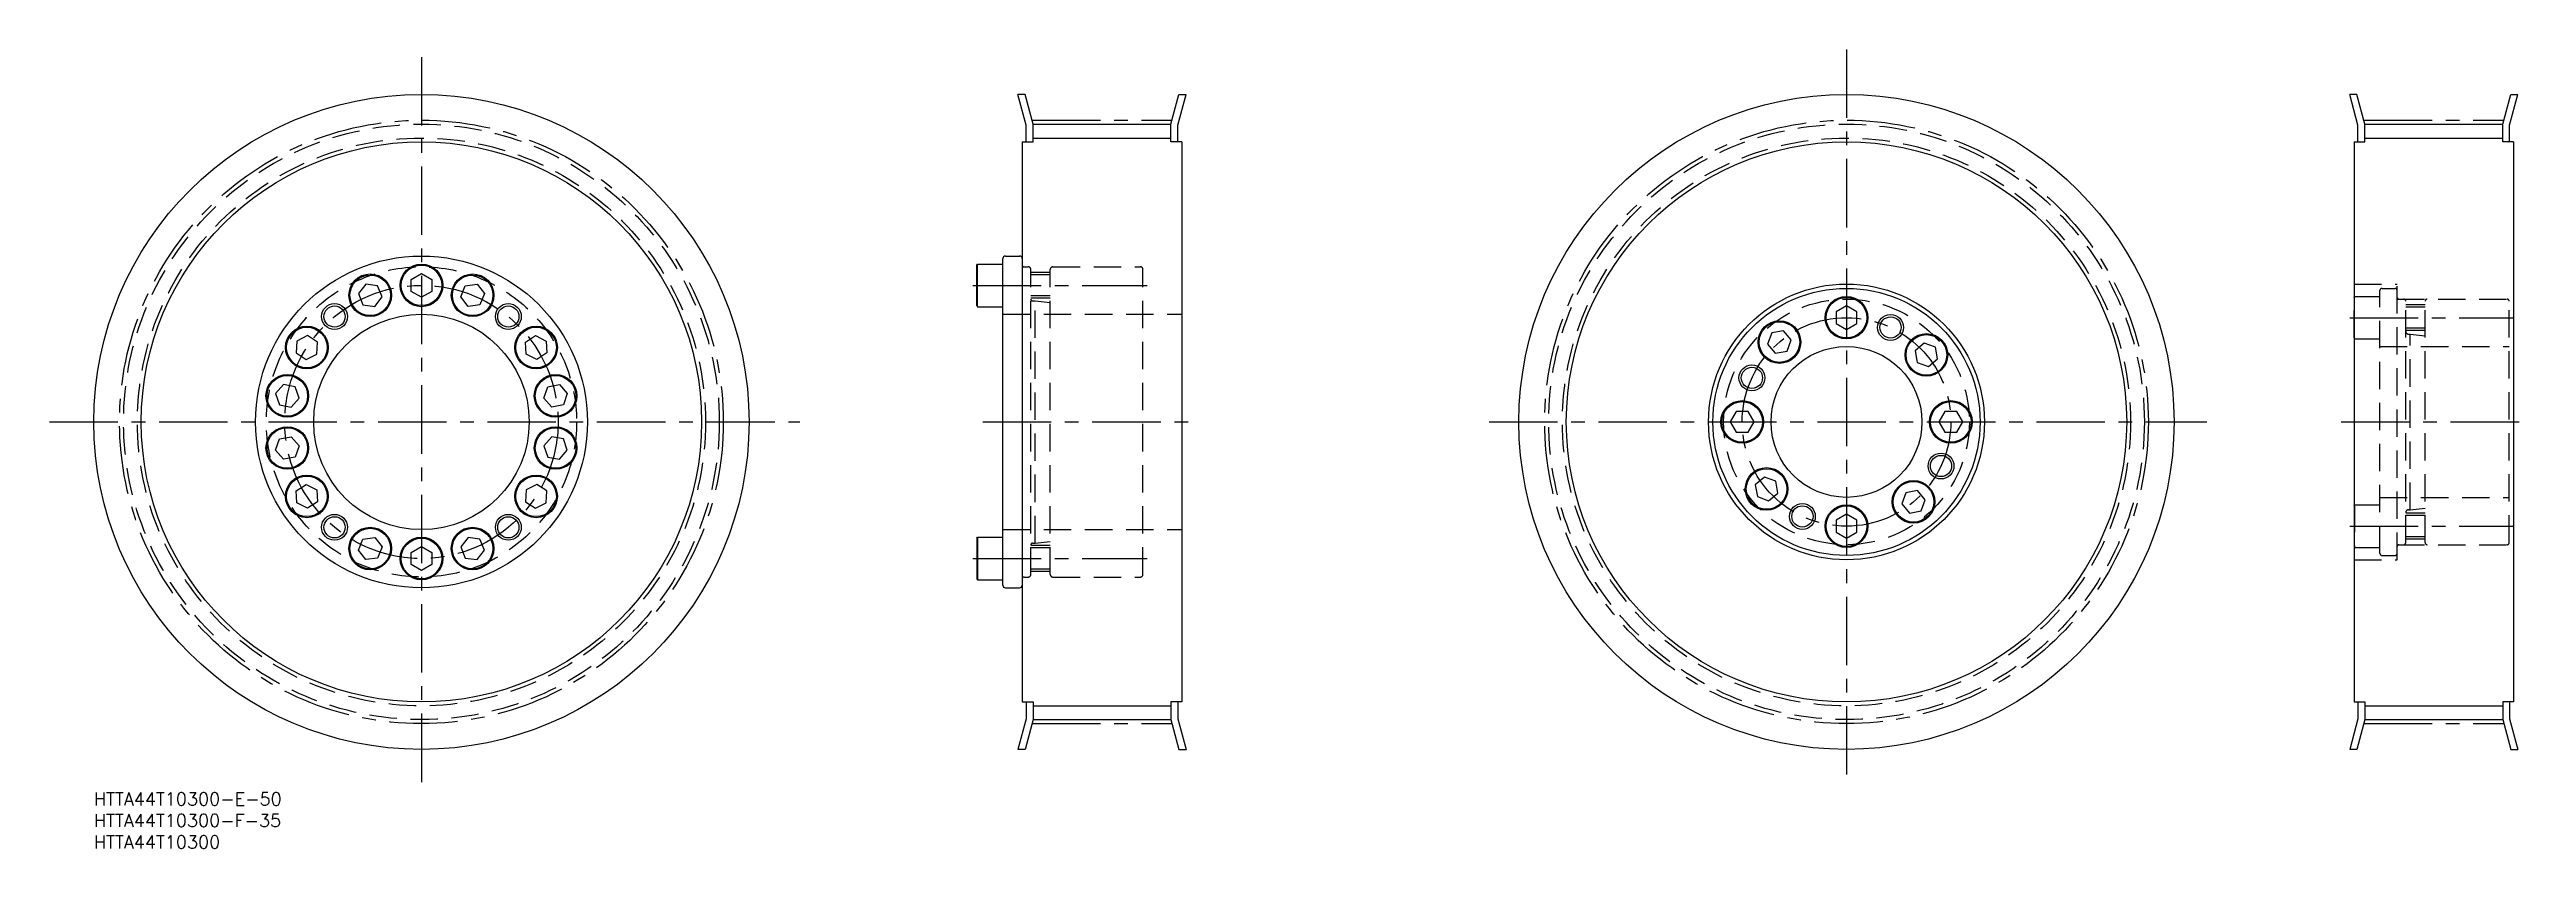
# Model space of a CAD drawing. Extents: x -10 to 564, y -13 to 172.
import ezdxf

# ---------------------------------------------------------------- set-up
doc = ezdxf.new("R2010")
doc.units = 0
doc.header["$LTSCALE"] = 0.5
doc.linetypes.add('CENTER', pattern=[50.8, 31.75, -6.35, 6.35, -6.35])
doc.linetypes.add('DASHED', pattern=[19.05, 12.7, -6.35])
for name, color, linetype in [('MSM_CENTER', 1, 'CENTER'), ('MSM_CONTINUOUS', 7, 'CONTINUOUS'), ('MSM_DASHED', 4, 'DASHED'), ('MSM_NARROW', 5, 'CONTINUOUS'), ('MSM_PART_NUMBER', 7, 'CONTINUOUS')]:
    doc.layers.add(name, color=color, linetype=linetype)
doc.styles.get("Standard").update_dxf_attribs({"font": 'txt.shx', "height": 3, "bigfont": 'bigfont.shx'})

# ---------------------------------------------------------------- blocks, each defined once
blk = doc.blocks.new('*U2')
at = {"layer": 'MSM_PART_NUMBER'}
blk.add_text('HTTA44T10300-E-50', height=3, dxfattribs=at).set_placement((0, -3))
blk = doc.blocks.new('*U3')
at = {"layer": 'MSM_PART_NUMBER'}
blk.add_text('HTTA44T10300-F-35', height=3, dxfattribs=at).set_placement((0, -8))
blk = doc.blocks.new('*U4')
at = {"layer": 'MSM_PART_NUMBER'}
blk.add_text('HTTA44T10300', height=3, dxfattribs=at).set_placement((0, -13))

msp = doc.modelspace()

# ---------------------------------------------------------------- linework, layer by layer
at = {"layer": 'MSM_CENTER'}
for p, q in [((406.6, 172.44), (406.6, 1.44)), ((76, 170.7), (76, 0.65)), ((217.63, 156.03), (250.13, 156.03)), ((526.6, 156.03), (559.1, 156.03)), ((203.88, 117.7), (244.38, 117.7)), ((523.35, 110.2), (561.35, 110.2)), ((-10.28, 86), (163.82, 86)), ((206.22, 86), (255.38, 86)), ((323.67, 86), (490.23, 86)), ((521.35, 86), (564.35, 86)), ((523.35, 61.8), (561.35, 61.8)), ((203.88, 54.3), (244.38, 54.3)), ((217.63, 15.97), (250.13, 15.97)), ((526.6, 15.97), (559.1, 15.97))]:
    msp.add_line(p, q, dxfattribs=at)
for centre, radius in [((76, 86), 70.03), ((406.6, 86), 70.03), ((76, 86), 31.7), ((406.6, 86), 24.2)]:
    msp.add_circle(centre, radius, dxfattribs=at)
at = {"layer": 'MSM_CONTINUOUS'}
for p, q in [((216.28, 154.89), (214.37, 162)), ((216.03, 162), (214.37, 162)), ((217.88, 155.1), (216.03, 162)), ((249.88, 155.1), (251.73, 162)), ((251.48, 154.89), (253.38, 162)), ((251.73, 162), (253.38, 162)), ((525.25, 154.89), (523.34, 162)), ((525, 162), (523.34, 162)), ((526.85, 155.1), (525, 162)), ((558.85, 155.1), (560.7, 162)), ((560.45, 154.89), (562.35, 162)), ((560.7, 162), (562.35, 162)), ((215.38, 151), (215.38, 21)), ((215.38, 151), (217.88, 151)), ((216.28, 151), (216.28, 154.89)), ((217.88, 155.1), (249.88, 155.1)), ((217.88, 151), (217.88, 155.1)), ((249.88, 151), (249.88, 155.1)), ((252.38, 151), (249.88, 151)), ((251.48, 151), (251.48, 154.89)), ((252.38, 151), (252.38, 21)), ((524.35, 151), (524.35, 21)), ((524.35, 151), (526.85, 151)), ((525.25, 151), (525.25, 154.89)), ((526.85, 155.1), (558.85, 155.1)), ((526.85, 151), (526.85, 155.1)), ((558.85, 151), (558.85, 155.1)), ((561.35, 151), (558.85, 151)), ((560.45, 151), (560.45, 154.89)), ((561.35, 151), (561.35, 21)), ((204.88, 122.41), (205.02, 122.65)), ((204.88, 112.99), (204.88, 122.41)), ((205.02, 112.75), (205.02, 122.65)), ((205.02, 122.65), (210.88, 122.65)), ((210.88, 48.1), (210.88, 123.9)), ((211.48, 124.5), (214.78, 124.5)), ((63.09, 117.96), (61.38, 115.78)), ((61.38, 115.78), (62.42, 113.21)), ((65.83, 117.58), (63.09, 117.96)), ((64.46, 117.77), (64.46, 117.77)), ((65.15, 117.67), (65.15, 117.67)), ((65.16, 112.82), (66.87, 115.01)), ((66.87, 115.01), (65.83, 117.58)), ((73.6, 119.09), (76, 120.47)), ((73.6, 116.31), (73.6, 119.09)), ((76, 114.93), (73.6, 116.31)), ((76, 120.47), (78.4, 119.09)), ((78.4, 116.31), (76, 114.93)), ((78.4, 119.09), (78.4, 116.31)), ((85.13, 115.01), (86.17, 117.58)), ((86.84, 112.82), (85.13, 115.01)), ((86.17, 117.58), (88.91, 117.96)), ((88.91, 117.96), (90.62, 115.78)), ((90.62, 115.78), (89.58, 113.21)), ((62.42, 113.21), (65.16, 112.82)), ((89.58, 113.21), (86.84, 112.82)), ((204.88, 112.99), (205.02, 112.75)), ((205.02, 112.75), (210.88, 112.75)), ((406.6, 112.97), (404.2, 111.59)), ((404.2, 111.59), (404.2, 108.81)), ((409, 111.59), (406.6, 112.97)), ((407.8, 112.28), (407.8, 112.28)), ((408.4, 111.93), (408.4, 111.93)), ((409, 108.81), (409, 111.59)), ((47.09, 104.77), (46.94, 102.01)), ((49.56, 106.03), (47.09, 104.77)), ((51.88, 104.52), (49.56, 106.03)), ((51.74, 101.76), (51.88, 104.52)), ((100.12, 104.52), (102.44, 106.03)), ((100.26, 101.76), (100.12, 104.52)), ((102.44, 106.03), (104.91, 104.77)), ((104.91, 104.77), (105.06, 102.01)), ((389.26, 106.66), (388.31, 104.06)), ((388.31, 104.06), (390.09, 101.93)), ((391.99, 107.14), (389.26, 106.66)), ((393.77, 105.02), (391.99, 107.14)), ((392.82, 102.42), (393.77, 105.02)), ((404.2, 108.81), (406.6, 107.43)), ((406.6, 107.43), (409, 108.81)), ((424.65, 104.28), (422.53, 102.5)), ((427.26, 103.34), (424.65, 104.28)), ((46.94, 102.01), (49.27, 100.5)), ((49.27, 100.5), (51.74, 101.76)), ((102.73, 100.5), (100.26, 101.76)), ((105.06, 102.01), (102.73, 100.5)), ((390.09, 101.93), (392.82, 102.42)), ((422.53, 102.5), (423.01, 99.77)), ((423.01, 99.77), (425.62, 98.83)), ((425.62, 98.83), (427.74, 100.61)), ((427.74, 100.61), (427.26, 103.34)), ((43.98, 94.67), (42.16, 92.58)), ((42.16, 92.58), (43.06, 89.96)), ((46.7, 94.14), (43.98, 94.67)), ((47.6, 91.52), (46.7, 94.14)), ((104.4, 91.52), (105.3, 94.14)), ((105.3, 94.14), (108.02, 94.67)), ((108.02, 94.67), (109.84, 92.58)), ((109.84, 92.58), (108.94, 89.96)), ((43.06, 89.96), (45.78, 89.43)), ((45.78, 89.43), (47.6, 91.52)), ((106.22, 89.43), (104.4, 91.52)), ((108.94, 89.96), (106.22, 89.43)), ((381.01, 88.4), (379.63, 86)), ((383.78, 88.4), (381.01, 88.4)), ((385.17, 86), (383.78, 88.4)), ((429.41, 88.4), (428.03, 86)), ((432.18, 88.4), (429.41, 88.4)), ((433.57, 86), (432.18, 88.4)), ((42.16, 79.42), (43.06, 82.04)), ((43.06, 82.04), (45.78, 82.57)), ((45.78, 82.57), (47.6, 80.48)), ((47.6, 80.48), (46.7, 77.86)), ((106.22, 82.57), (104.4, 80.48)), ((104.4, 80.48), (105.3, 77.86)), ((108.94, 82.04), (106.22, 82.57)), ((109.84, 79.42), (108.94, 82.04)), ((379.63, 86), (381.01, 83.6)), ((381.01, 83.6), (383.78, 83.6)), ((383.78, 83.6), (385.17, 86)), ((428.03, 86), (429.41, 83.6)), ((429.41, 83.6), (432.18, 83.6)), ((432.18, 83.6), (433.57, 86)), ((43.98, 77.33), (42.16, 79.42)), ((46.7, 77.86), (43.98, 77.33)), ((105.3, 77.86), (108.02, 77.33)), ((108.02, 77.33), (109.84, 79.42)), ((46.94, 69.99), (49.27, 71.5)), ((47.09, 67.23), (46.94, 69.99)), ((49.27, 71.5), (51.74, 70.24)), ((51.74, 70.24), (51.88, 67.48)), ((100.26, 70.24), (100.12, 67.48)), ((102.73, 71.5), (100.26, 70.24)), ((105.06, 69.99), (102.73, 71.5)), ((104.91, 67.23), (105.06, 69.99)), ((387.58, 73.17), (385.45, 71.39)), ((385.45, 71.39), (385.94, 68.66)), ((390.18, 72.23), (387.58, 73.17)), ((388.54, 67.72), (390.66, 69.5)), ((390.66, 69.5), (390.18, 72.23)), ((420.37, 69.58), (419.42, 66.98)), ((423.1, 70.07), (420.37, 69.58)), ((424.88, 67.94), (423.1, 70.07)), ((49.56, 65.97), (47.09, 67.23)), ((51.88, 67.48), (49.56, 65.97)), ((100.12, 67.48), (102.44, 65.97)), ((102.44, 65.97), (104.91, 67.23)), ((385.94, 68.66), (388.54, 67.72)), ((406.6, 64.57), (404.2, 63.19)), ((409, 63.19), (406.6, 64.57)), ((419.42, 66.98), (421.2, 64.86)), ((421.2, 64.86), (423.93, 65.34)), ((423.93, 65.34), (424.88, 67.94)), ((61.38, 56.22), (62.42, 58.79)), ((62.42, 58.79), (65.16, 59.18)), ((65.16, 59.18), (66.87, 56.99)), ((86.84, 59.18), (85.13, 56.99)), ((89.58, 58.79), (86.84, 59.18)), ((90.62, 56.22), (89.58, 58.79)), ((204.88, 59.01), (205.02, 59.25)), ((204.88, 59.01), (204.88, 49.59)), ((205.02, 59.25), (205.02, 49.35)), ((205.02, 59.25), (210.88, 59.25)), ((404.2, 63.19), (404.2, 60.41)), ((404.2, 60.41), (406.6, 59.03)), ((406.6, 59.03), (409, 60.41)), ((409, 60.41), (409, 63.19)), ((63.09, 54.04), (61.38, 56.22)), ((65.83, 54.42), (63.09, 54.04)), ((66.87, 56.99), (65.83, 54.42)), ((73.6, 55.69), (76, 57.07)), ((73.6, 52.91), (73.6, 55.69)), ((76, 51.53), (73.6, 52.91)), ((76, 57.07), (78.4, 55.69)), ((78.4, 52.91), (76, 51.53)), ((78.4, 55.69), (78.4, 52.91)), ((85.13, 56.99), (86.17, 54.42)), ((86.17, 54.42), (88.91, 54.04)), ((88.91, 54.04), (90.62, 56.22)), ((204.88, 49.59), (205.02, 49.35)), ((205.02, 49.35), (210.88, 49.35)), ((211.48, 47.5), (214.78, 47.5)), ((215.38, 21), (217.88, 21)), ((216.28, 21), (216.28, 17.11)), ((217.88, 21), (217.88, 16.9)), ((249.88, 21), (249.88, 16.9)), ((252.38, 21), (249.88, 21)), ((251.48, 21), (251.48, 17.11)), ((524.35, 21), (526.85, 21)), ((525.25, 21), (525.25, 17.11)), ((526.85, 21), (526.85, 16.9)), ((558.85, 21), (558.85, 16.9)), ((561.35, 21), (558.85, 21)), ((560.45, 21), (560.45, 17.11)), ((216.28, 17.11), (214.37, 10)), ((217.88, 16.9), (216.03, 10)), ((217.88, 16.9), (249.88, 16.9)), ((249.88, 16.9), (251.73, 10)), ((251.48, 17.11), (253.38, 10)), ((525.25, 17.11), (523.34, 10)), ((526.85, 16.9), (525, 10)), ((526.85, 16.9), (558.85, 16.9)), ((558.85, 16.9), (560.7, 10)), ((560.45, 17.11), (562.35, 10)), ((216.03, 10), (214.37, 10)), ((251.73, 10), (253.38, 10)), ((525, 10), (523.34, 10)), ((560.7, 10), (562.35, 10))]:
    msp.add_line(p, q, dxfattribs=at)
for centre, radius in [((76, 86), 76), ((406.6, 86), 76), ((76, 86), 65), ((406.6, 86), 65), ((76, 86), 38.5), ((76, 117.7), 4.95), ((76, 117.7), 4.71), ((64.12, 115.39), 4.95), ((64.12, 115.39), 4.71), ((87.88, 115.39), 4.95), ((87.88, 115.39), 4.71), ((406.6, 86), 32), ((406.6, 86), 31), ((406.6, 110.2), 4.95), ((76, 86), 25), ((55.84, 110.46), 2.46), ((96.16, 110.46), 2.46), ((391.04, 104.54), 4.95), ((391.04, 104.54), 4.71), ((406.6, 110.2), 4.71), ((416.82, 107.93), 2.46), ((49.41, 103.27), 4.95), ((49.41, 103.27), 4.71), ((102.59, 103.27), 4.95), ((102.59, 103.27), 4.71), ((406.6, 86), 17.5), ((425.13, 101.56), 4.95), ((425.13, 101.56), 4.71), ((384.66, 96.23), 2.46), ((44.88, 92.05), 4.95), ((44.88, 92.05), 4.71), ((107.12, 92.05), 4.95), ((107.12, 92.05), 4.71), ((382.4, 86), 4.95), ((382.4, 86), 4.71), ((430.8, 86), 4.95), ((430.8, 86), 4.71), ((44.88, 79.95), 4.95), ((44.88, 79.95), 4.71), ((107.12, 79.95), 4.95), ((107.12, 79.95), 4.71), ((388.06, 70.44), 4.95), ((388.06, 70.44), 4.71), ((428.53, 75.77), 2.46), ((49.41, 68.73), 4.95), ((49.41, 68.73), 4.71), ((102.59, 68.73), 4.95), ((102.59, 68.73), 4.71), ((422.15, 67.46), 4.95), ((422.15, 67.46), 4.71), ((55.84, 61.54), 2.46), ((96.16, 61.54), 2.46), ((396.37, 64.07), 2.46), ((406.6, 61.8), 4.95), ((406.6, 61.8), 4.71), ((64.12, 56.61), 4.95), ((64.12, 56.61), 4.71), ((76, 54.3), 4.95), ((76, 54.3), 4.71), ((87.87, 56.61), 4.95), ((87.87, 56.61), 4.71)]:
    msp.add_circle(centre, radius, dxfattribs=at)
for centre, start, end in [((211.48, 123.9), 90, 180), ((214.78, 123.9), 0, 90), ((211.48, 48.1), 179.99855, 269.99854), ((214.78, 48.1), 270, 0)]:
    msp.add_arc(centre, 0.6, start, end, dxfattribs=at)
at = {"layer": 'MSM_DASHED'}
for p, q in [((215.79, 122), (216.78, 122)), ((217.38, 50.6), (217.38, 121.4)), ((221.88, 120.7), (217.38, 120.7)), ((221.88, 50.6), (221.88, 121.4)), ((222.48, 122), (242.78, 122)), ((243.38, 50.6), (243.38, 121.4)), ((221.88, 120.16), (217.38, 120.16)), ((221.88, 115.24), (217.38, 115.24)), ((524.35, 118), (534.35, 118)), ((524.35, 114.91), (524.49, 115.15)), ((524.49, 115.15), (530.35, 115.15)), ((524.49, 105.25), (524.49, 115.15)), ((530.35, 55.5), (530.35, 116.5)), ((530.85, 117), (533.85, 117)), ((534.35, 54), (534.35, 118)), ((210.88, 111), (252.38, 111)), ((221.88, 114.7), (217.38, 114.7)), ((217.79, 114.11), (218.38, 114.11)), ((218.38, 57.89), (218.38, 114.11)), ((218.38, 114.11), (221.88, 113.72)), ((524.35, 105.49), (524.35, 114.91)), ((534.35, 114.5), (561.35, 114.5)), ((534.76, 114.5), (535.85, 114.5)), ((536.35, 58), (536.35, 114)), ((540.85, 113.2), (536.35, 113.2)), ((540.85, 112.66), (536.35, 112.66)), ((540.85, 58), (540.85, 114)), ((560.35, 58), (560.35, 114)), ((524.35, 105.49), (524.49, 105.25)), ((524.49, 105.25), (530.35, 105.25)), ((530.35, 103.5), (560.35, 103.5)), ((540.85, 107.74), (536.35, 107.74)), ((540.85, 107.2), (536.35, 107.2)), ((536.95, 106.39), (537.35, 106.39)), ((537.35, 65.61), (537.35, 106.39)), ((537.35, 106.39), (540.85, 106)), ((524.35, 66.51), (524.49, 66.75)), ((524.35, 66.51), (524.35, 57.09)), ((524.49, 66.75), (530.35, 66.75)), ((524.49, 66.75), (524.49, 56.85)), ((530.35, 68.5), (560.35, 68.5)), ((540.85, 64.8), (536.35, 64.8)), ((540.85, 64.26), (536.35, 64.26)), ((536.95, 65.61), (537.35, 65.61)), ((537.35, 65.61), (540.85, 66)), ((210.88, 61), (252.38, 61)), ((217.79, 57.89), (218.38, 57.89)), ((218.38, 57.89), (221.88, 58.28)), ((534.35, 57.5), (561.35, 57.5)), ((534.76, 57.5), (535.85, 57.5)), ((540.85, 59.34), (536.35, 59.34)), ((540.85, 58.8), (536.35, 58.8)), ((221.88, 57.3), (217.38, 57.3)), ((221.88, 56.76), (217.38, 56.76)), ((221.88, 51.84), (217.38, 51.84)), ((524.35, 57.09), (524.49, 56.85)), ((524.35, 54), (534.35, 54)), ((524.49, 56.85), (530.35, 56.85)), ((530.85, 55), (533.85, 55)), ((215.79, 50), (216.78, 50)), ((221.88, 51.3), (217.38, 51.3)), ((222.48, 50), (242.78, 50))]:
    msp.add_line(p, q, dxfattribs=at)
for centre, radius in [((76, 86), 69.1), ((76, 86), 65.9), ((406.6, 86), 69.1), ((406.6, 86), 65.9), ((76, 86), 36), ((406.6, 86), 28.5)]:
    msp.add_circle(centre, radius, dxfattribs=at)
for centre, radius, start, end in [((215.79, 122.41), 0.41, 180, 270), ((216.78, 121.4), 0.6, 0, 90), ((222.48, 121.4), 0.6, 90, 180), ((242.78, 121.4), 0.6, 0, 90), ((530.85, 116.5), 0.5, 90, 179.99913), ((533.85, 116.5), 0.5, 0.00089, 90), ((217.79, 114.52), 0.41, 180, 270), ((534.76, 114.91), 0.41, 180, 270), ((535.85, 114), 0.5, 0.00088, 90), ((541.35, 114), 0.5, 90, 179.99913), ((559.85, 114), 0.5, 0.00088, 90), ((536.95, 106.99), 0.6, 180, 270), ((536.95, 65.01), 0.6, 90, 180), ((217.79, 57.48), 0.41, 90, 180), ((534.76, 57.09), 0.41, 90, 180), ((535.85, 58), 0.5, 269.99649, 0), ((541.35, 58), 0.5, 180.00087, 270), ((559.85, 58), 0.5, 269.99823, 0), ((530.85, 55.5), 0.5, 180.00087, 270), ((533.85, 55.5), 0.5, 270, 0), ((215.79, 49.59), 0.41, 90, 180), ((216.78, 50.6), 0.6, 270, 0), ((222.48, 50.6), 0.6, 180, 270), ((242.78, 50.6), 0.6, 270, 0)]:
    msp.add_arc(centre, radius, start, end, dxfattribs=at)
at = {"layer": 'MSM_NARROW'}
for p, q in [((217.88, 151.9), (249.88, 151.9)), ((526.85, 151.9), (558.85, 151.9)), ((217.88, 20.1), (249.88, 20.1)), ((526.85, 20.1), (558.85, 20.1))]:
    msp.add_line(p, q, dxfattribs=at)
for centre in [(55.84, 110.46), (96.16, 110.46), (416.82, 107.93), (384.66, 96.23), (428.53, 75.77), (55.84, 61.54), (96.16, 61.54), (396.37, 64.07)]:
    msp.add_circle(centre, 3, dxfattribs=at)

# ---------------------------------------------------------------- block references
at = {"layer": 'MSM_CONTINUOUS'}
for name in ['*U2', '*U3', '*U4']:
    msp.add_blockref(name, (0, 0), dxfattribs=at)

doc.saveas('drawing.dxf')
